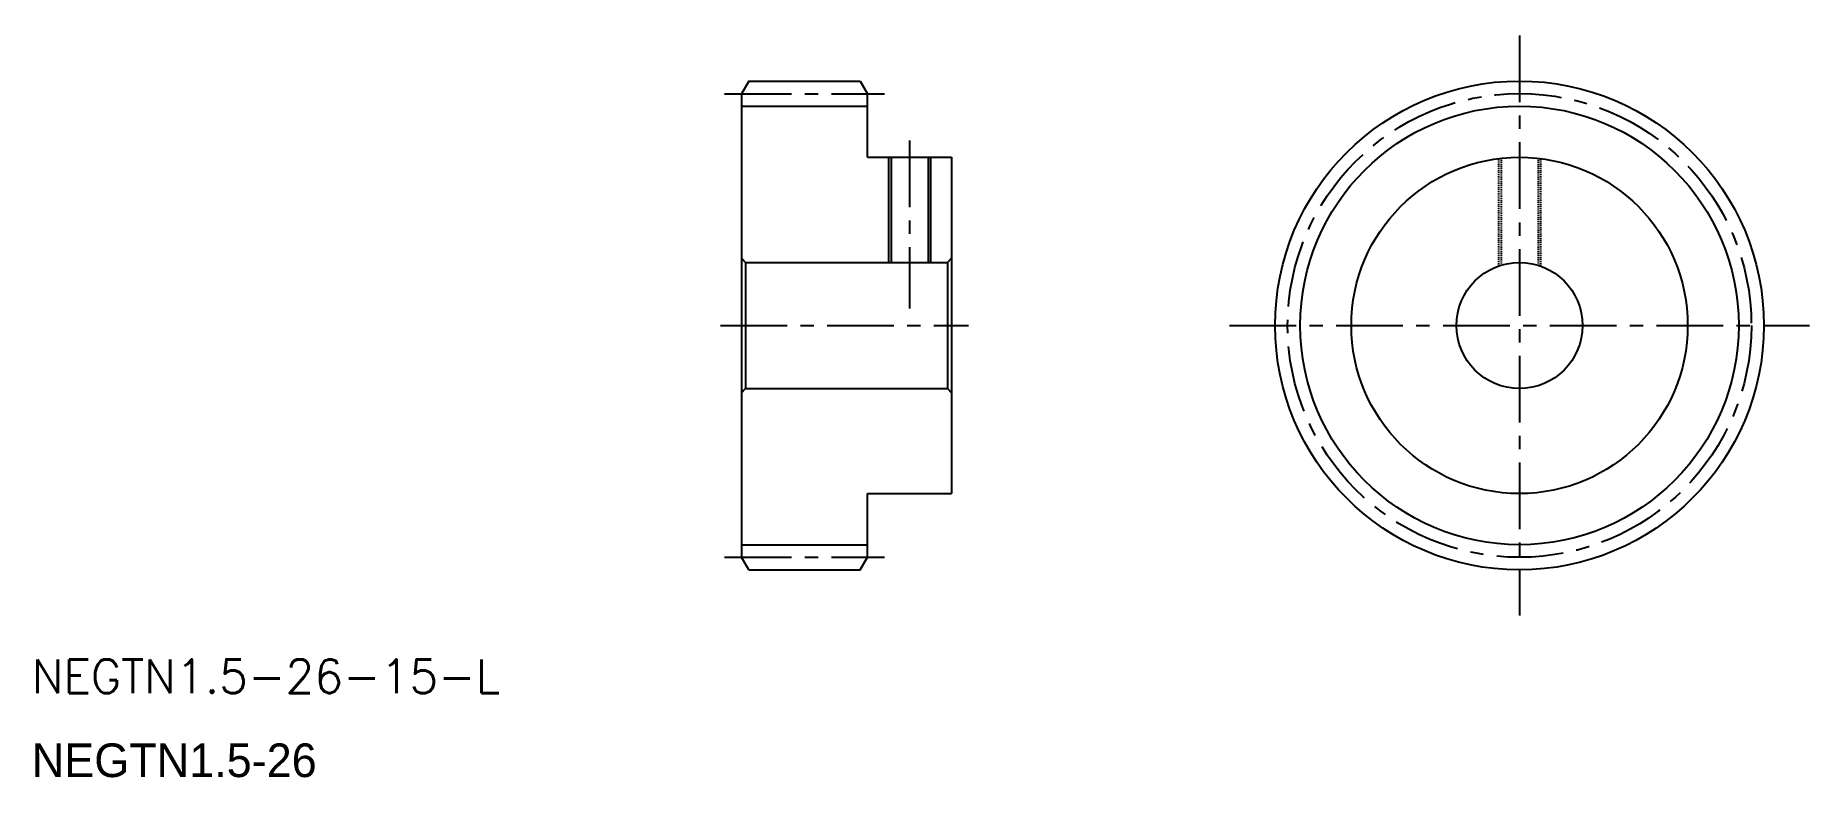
# Model space of a CAD drawing. Extents: x -52 to 159, y 117 to 205.
import ezdxf

# ---------------------------------------------------------------- set-up
doc = ezdxf.new("R2010")
doc.units = 0
doc.header["$LTSCALE"] = 0.25
doc.linetypes.add('CENTER', pattern=[50.8, 31.75, -6.35, 6.35, -6.35])
doc.linetypes.add('DASHED', pattern=[0.75, 0.5, -0.25])
doc.layers.get('0').update_dxf_attribs({"linetype": 'CONTINUOUS'})
doc.layers.add('CENTER', color=1, linetype='CENTER')
doc.styles.add('MISUMI', font='txt.shx')

msp = doc.modelspace()

# ---------------------------------------------------------------- linework, layer by layer
at = {"color": 7, "linetype": 'CONTINUOUS'}
for p, q in [((33.17, 199.57), (32.3, 198.07)), ((33.17, 199.57), (46.43, 199.57)), ((46.43, 199.57), (47.3, 198.07)), ((32.3, 198.07), (32.3, 142.92)), ((47.3, 190.5), (47.3, 198.07)), ((47.3, 190.5), (57.3, 190.5)), ((50.1, 190.5), (50.1, 178)), ((54.5, 190.5), (54.5, 178)), ((57.3, 190.5), (57.3, 150.5)), ((32.3, 178.5), (32.3, 162.5)), ((32.3, 178.5), (32.8, 178)), ((32.8, 178), (56.8, 178)), ((32.8, 178), (32.8, 163)), ((56.8, 178), (57.3, 178.5)), ((56.8, 178), (56.8, 163)), ((32.3, 172.75), (32.3, 172.75)), ((32.3, 170.5), (32.3, 170.5)), ((32.3, 162.5), (32.8, 163)), ((32.8, 163), (56.8, 163)), ((56.8, 163), (57.3, 162.5)), ((47.3, 150.5), (57.3, 150.5)), ((47.3, 142.92), (47.3, 150.5)), ((33.17, 141.42), (32.3, 142.92)), ((33.17, 141.42), (46.43, 141.42)), ((46.43, 141.42), (47.3, 142.92))]:
    msp.add_line(p, q, dxfattribs=at)
at = {"color": 3, "linetype": 'CONTINUOUS'}
for p, q in [((32.3, 196.57), (47.3, 196.57)), ((49.8, 190.5), (49.8, 178)), ((54.8, 190.5), (54.8, 178)), ((32.3, 144.42), (47.3, 144.42))]:
    msp.add_line(p, q, dxfattribs=at)
at = {"color": 3, "linetype": 'DASHED'}
for p, q in [((122.35, 190.34), (122.35, 177.57)), ((122.65, 190.37), (122.65, 177.67)), ((127.05, 190.37), (127.05, 177.67)), ((127.35, 190.34), (127.35, 177.57))]:
    msp.add_line(p, q, dxfattribs=at)
at = {"color": 7, "linetype": 'CONTINUOUS'}
for radius in [29.07, 20, 7.5]:
    msp.add_circle((124.85, 170.5), radius, dxfattribs=at)
at = {"color": 3, "linetype": 'CONTINUOUS'}
msp.add_circle((124.85, 170.5), 26.08, dxfattribs=at)
at = {"layer": 'CENTER', "color": 1, "linetype": 'CENTER'}
for p, q in [((124.85, 204.99), (124.85, 136)), ((30.3, 198.07), (49.3, 198.07)), ((52.3, 192.5), (52.3, 172.5)), ((29.8, 170.5), (59.3, 170.5)), ((90.35, 170.5), (159.35, 170.5)), ((30.3, 142.92), (49.3, 142.92))]:
    msp.add_line(p, q, dxfattribs=at)
msp.add_circle((124.85, 170.5), 27.58, dxfattribs=at)

# ---------------------------------------------------------------- texts
at = {"color": 7, "linetype": 'CONTINUOUS', "style": 'MISUMI'}
msp.add_text('NEGTN1.5-26-15-L', height=4, dxfattribs=at).set_placement((-52.11, 126.78))
at = {"color": 7, "linetype": 'CONTINUOUS'}
msp.add_text('NEGTN1.5-26', height=4, dxfattribs=at).set_placement((-52.11, 116.78))

doc.saveas('drawing.dxf')
